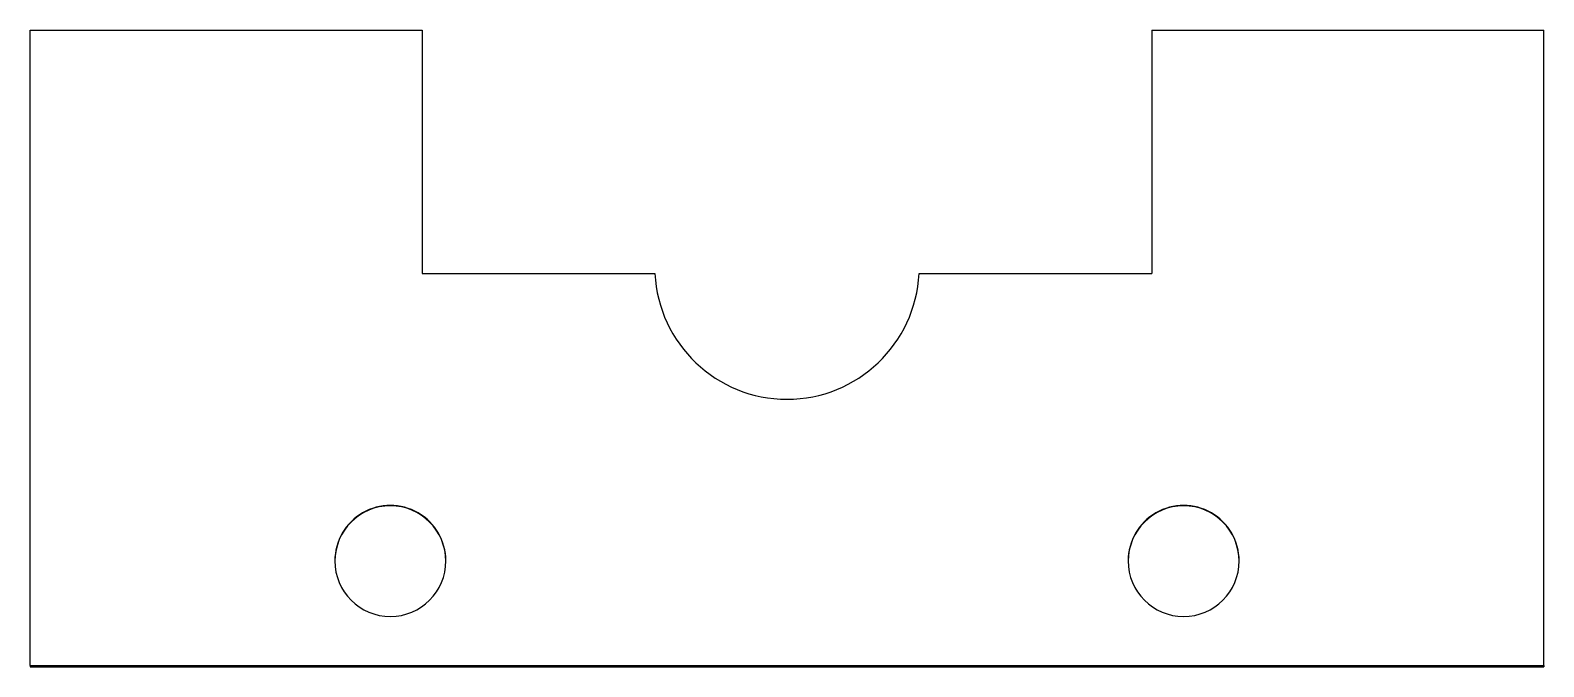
# Model space of a CAD drawing. Header units: millimetres. Extents: x -46.4 to 46.4, y -16.8 to 22.2.
import ezdxf

# ---------------------------------------------------------------- set-up
doc = ezdxf.new("R2010")
doc.units = ezdxf.units.MM
doc.layers.add('VISIBLE', color=7, linetype='CONTINUOUS')

msp = doc.modelspace()

# ---------------------------------------------------------------- linework, layer by layer
at = {"layer": 'VISIBLE'}
for p, q in [((-46.36, -16.702), (-46.36, 22.198)), ((-46.36, 22.198), (-22.36, 22.198)), ((-22.36, 22.198), (-22.36, 7.298)), ((22.36, 22.198), (46.36, 22.198)), ((22.36, 22.198), (22.36, 7.298)), ((46.36, -16.702), (46.36, 22.198)), ((-22.36, 7.298), (-8.09, 7.298)), ((8.09, 7.298), (22.36, 7.298)), ((-46.36, -16.702), (-46.36, -16.78)), ((-46.36, -16.702), (46.36, -16.702)), ((-46.36, -16.78), (46.36, -16.78)), ((46.36, -16.702), (46.36, -16.78))]:
    msp.add_line(p, q, dxfattribs=at)
for centre, major_axis, ratio, start_param, end_param in [((0, 7.698), (8.1, 0), 0.999999, 3.190995, 6.233782), ((-24.3, -10.302), (3.4, 0), 0.999999, 0, 3.141593), ((-24.3, -10.327), (3.4, 0), 0.999999, 0.003693, 3.1379), ((24.3, -10.302), (3.4, 0), 0.999999, 0, 3.141593), ((24.3, -10.327), (3.4, 0), 0.999999, 0.003693, 3.1379), ((-24.3, -10.302), (3.4, 0), 0.999999, 3.141593, 6.283185), ((24.3, -10.302), (3.4, 0), 0.999999, 3.141593, 6.283185), ((-34.36, -16.741), (8, 0), 0.001674, -6.283185, -3.141593), ((-34.36, -16.741), (8, 0), 0.001674, -3.141593, 0), ((-15.1, -16.721), (2.5, 0), 0.001674, -6.283185, -3.141593), ((-15.1, -16.721), (2.5, 0), 0.001674, -3.141593, 0), ((-15.1, -16.76), (2.5, 0), 0.001674, -6.283185, -3.141593), ((-15.1, -16.76), (2.5, 0), 0.001674, -3.141593, 0), ((15.1, -16.721), (2.5, 0), 0.001674, -6.283185, -3.141593), ((15.1, -16.721), (2.5, 0), 0.001674, -3.141593, 0), ((15.1, -16.76), (2.5, 0), 0.001674, -6.283185, -3.141593), ((15.1, -16.76), (2.5, 0), 0.001674, -3.141593, 0), ((34.36, -16.741), (8, 0), 0.001674, -6.283185, -3.141593), ((34.36, -16.741), (8, 0), 0.001674, -3.141593, 0)]:
    msp.add_ellipse(centre, major_axis=major_axis, ratio=ratio, start_param=start_param, end_param=end_param, dxfattribs=at)

doc.saveas('drawing.dxf')
